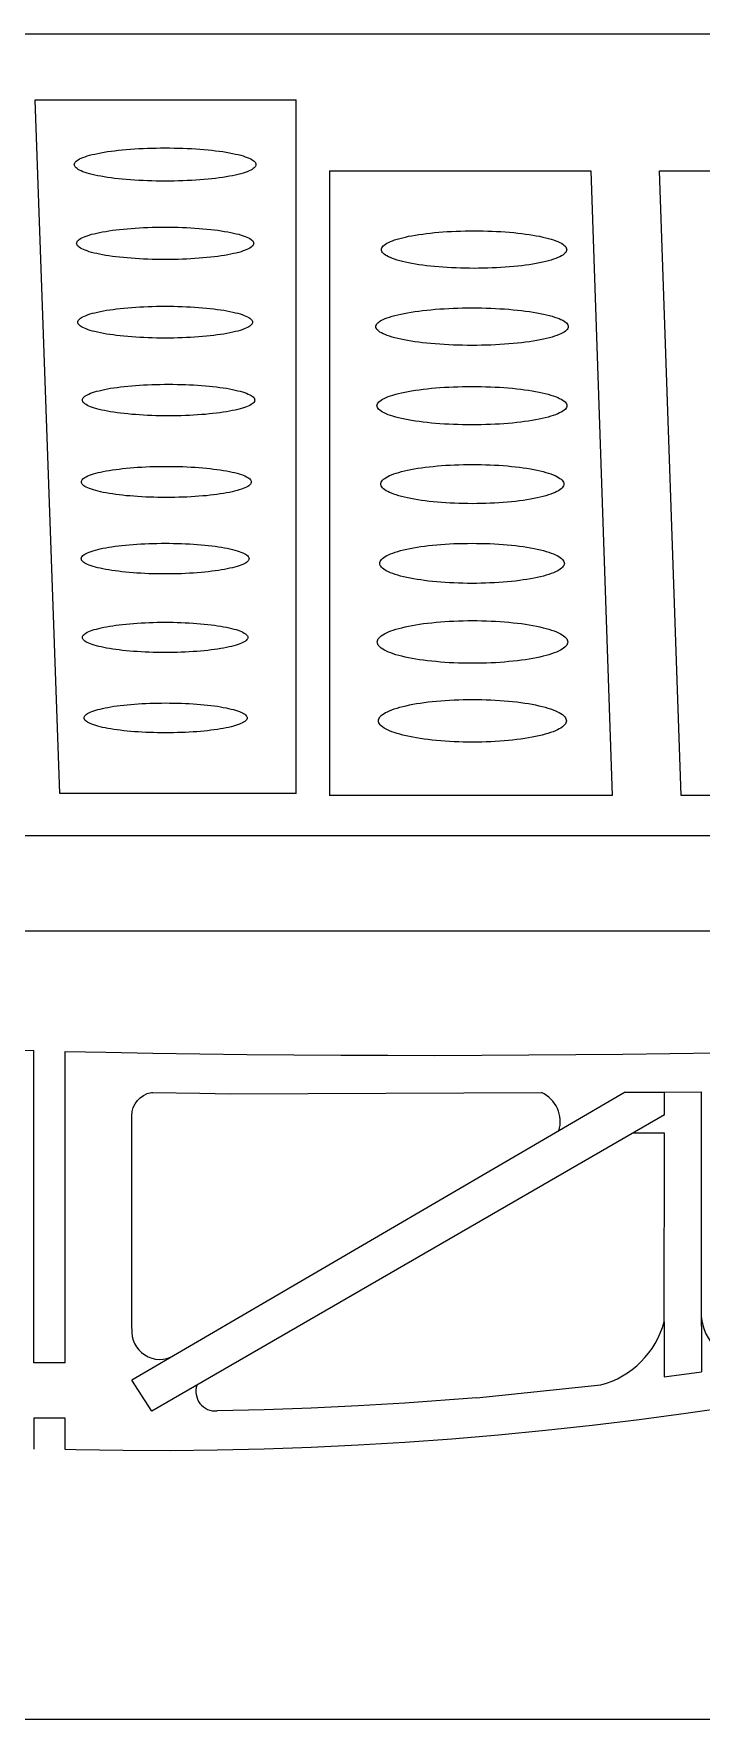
# Model space of a CAD drawing. Header units: inches. Extents: x 33 to 1703, y 106 to 883.
# Drawn here: x 179 to 263.7, y 625.5 to 839.3 of the extents above; entities that cross this region are included whole.
import ezdxf

# ---------------------------------------------------------------- set-up
doc = ezdxf.new("R2010")
doc.units = ezdxf.units.IN
doc.header["$MEASUREMENT"] = 0
doc.layers.add('7', color=7, linetype='Continuous')

msp = doc.modelspace()

# ---------------------------------------------------------------- linework, layer by layer
for p, q in [((182.25, 742.96), (179.14, 830.96)), ((179.14, 830.96), (212.29, 830.96)), ((212.29, 742.96), (212.29, 830.96)), ((1034.3, 725.47), (34.3, 725.47)), ((34.3, 625.47), (1034.3, 625.47))]:
    msp.add_line(p, q)
at = {"color": 0}
for p, q in [((216.49, 821.95), (216.49, 742.7)), ((216.49, 821.95), (249.68, 821.95)), ((249.68, 821.95), (252.4, 742.7)), ((261.13, 742.7), (258.41, 821.95)), ((258.41, 821.95), (294.32, 821.95)), ((212.29, 742.96), (182.25, 742.96)), ((252.4, 742.7), (216.49, 742.7)), ((294.32, 742.7), (261.13, 742.7))]:
    msp.add_line(p, q, dxfattribs=at)
at = {"color": 3}
for p, q in [((178.95, 670.69), (178.95, 710.31)), ((182.95, 701.88), (182.95, 710.22)), ((182.95, 670.69), (182.95, 710.22)), ((254.04, 705.04), (191.41, 668.51)), ((203.93, 704.85), (243.41, 705)), ((254.04, 705.04), (259.03, 705.06)), ((259.03, 705.06), (263.7, 705.07)), ((259.03, 702.17), (259.03, 705.06)), ((263.7, 700.09), (263.7, 705.07)), ((259.03, 702.17), (193.93, 664.56)), ((259.03, 699.86), (255.03, 699.86)), ((258.97, 675.92), (259.03, 699.86)), ((263.7, 675.35), (263.7, 700.09)), ((258.97, 675.92), (258.97, 668.91)), ((263.7, 675.35), (263.7, 669.56)), ((182.95, 670.69), (178.95, 670.69)), ((258.97, 668.91), (263.7, 669.56)), ((193.93, 664.56), (191.41, 668.51)), ((235.18, 666.26), (250.94, 667.9)), ((182.95, 663.69), (178.95, 663.69)), ((178.95, 663.69), (178.95, 659.75)), ((182.95, 659.69), (182.95, 663.69))]:
    msp.add_line(p, q, dxfattribs=at)
msp.add_lwpolyline([(35.84, 839.35), (394.56, 839.35), (394.56, 737.58), (35.84, 737.58)], close=True)
for points in [[(207.17, 822.74, 0), (207.16, 822.64, 0), (207.12, 822.54, 0), (207.05, 822.44, 0), (206.95, 822.33, 0), (206.83, 822.23, 0), (206.68, 822.13, 0), (206.5, 822.03, 0), (206.3, 821.94, 0), (206.07, 821.84, 0), (205.81, 821.75, 0), (205.53, 821.66, 0), (205.23, 821.57, 0), (204.9, 821.49, 0), (204.55, 821.41, 0), (204.19, 821.33, 0), (203.79, 821.25, 0), (203.38, 821.18, 0), (202.96, 821.11, 0), (202.51, 821.05, 0), (202.05, 820.99, 0), (201.57, 820.94, 0), (201.08, 820.88, 0), (200.57, 820.84, 0), (200.05, 820.8, 0), (199.52, 820.76, 0), (198.99, 820.73, 0), (198.44, 820.7, 0), (197.89, 820.68, 0), (197.33, 820.66, 0), (196.77, 820.65, 0), (196.2, 820.64, 0), (195.64, 820.63, 0), (195.07, 820.64, 0), (194.51, 820.65, 0), (193.95, 820.66, 0), (193.39, 820.68, 0), (192.84, 820.7, 0), (192.29, 820.73, 0), (191.75, 820.76, 0), (191.22, 820.8, 0), (190.71, 820.84, 0), (190.2, 820.88, 0), (189.71, 820.94, 0), (189.23, 820.99, 0), (188.77, 821.05, 0), (188.32, 821.11, 0), (187.89, 821.18, 0), (187.48, 821.25, 0), (187.09, 821.33, 0), (186.72, 821.41, 0), (186.37, 821.49, 0), (186.05, 821.57, 0), (185.75, 821.66, 0), (185.47, 821.75, 0), (185.21, 821.84, 0), (184.98, 821.94, 0), (184.78, 822.03, 0), (184.6, 822.13, 0), (184.45, 822.23, 0), (184.33, 822.33, 0), (184.23, 822.44, 0), (184.16, 822.54, 0), (184.12, 822.64, 0), (184.1, 822.74, 0), (184.12, 822.85, 0), (184.16, 822.95, 0), (184.23, 823.05, 0), (184.33, 823.16, 0), (184.45, 823.26, 0), (184.6, 823.36, 0), (184.78, 823.46, 0), (184.98, 823.55, 0), (185.21, 823.65, 0), (185.47, 823.74, 0), (185.75, 823.83, 0), (186.05, 823.92, 0), (186.37, 824, 0), (186.72, 824.08, 0), (187.09, 824.16, 0), (187.48, 824.24, 0), (187.89, 824.31, 0), (188.32, 824.38, 0), (188.77, 824.44, 0), (189.23, 824.5, 0), (189.71, 824.55, 0), (190.2, 824.61, 0), (190.71, 824.65, 0), (191.22, 824.69, 0), (191.75, 824.73, 0), (192.29, 824.76, 0), (192.84, 824.79, 0), (193.39, 824.81, 0), (193.95, 824.83, 0), (194.51, 824.84, 0), (195.07, 824.85, 0), (195.64, 824.85, 0), (196.2, 824.85, 0), (196.77, 824.84, 0), (197.33, 824.83, 0), (197.89, 824.81, 0), (198.44, 824.79, 0), (198.99, 824.76, 0), (199.52, 824.73, 0), (200.05, 824.69, 0), (200.57, 824.65, 0), (201.08, 824.61, 0), (201.57, 824.55, 0), (202.05, 824.5, 0), (202.51, 824.44, 0), (202.96, 824.38, 0), (203.38, 824.31, 0), (203.79, 824.24, 0), (204.19, 824.16, 0), (204.55, 824.08, 0), (204.9, 824, 0), (205.23, 823.92, 0), (205.53, 823.83, 0), (205.81, 823.74, 0), (206.07, 823.65, 0), (206.3, 823.55, 0), (206.5, 823.46, 0), (206.68, 823.36, 0), (206.83, 823.26, 0), (206.95, 823.16, 0), (207.05, 823.05, 0), (207.12, 822.95, 0), (207.16, 822.85, 0), (207.17, 822.74, 0)], [(206.88, 812.74, 0), (206.86, 812.64, 0), (206.82, 812.54, 0), (206.76, 812.44, 0), (206.66, 812.34, 0), (206.54, 812.25, 0), (206.39, 812.15, 0), (206.22, 812.05, 0), (206.02, 811.96, 0), (205.8, 811.87, 0), (205.55, 811.78, 0), (205.28, 811.69, 0), (204.98, 811.6, 0), (204.67, 811.52, 0), (204.33, 811.44, 0), (203.97, 811.36, 0), (203.59, 811.29, 0), (203.19, 811.22, 0), (202.77, 811.16, 0), (202.33, 811.09, 0), (201.88, 811.04, 0), (201.42, 810.98, 0), (200.94, 810.93, 0), (200.44, 810.89, 0), (199.94, 810.85, 0), (199.42, 810.81, 0), (198.9, 810.78, 0), (198.37, 810.75, 0), (197.83, 810.73, 0), (197.29, 810.71, 0), (196.74, 810.7, 0), (196.19, 810.69, 0), (195.64, 810.69, 0), (195.09, 810.69, 0), (194.54, 810.7, 0), (193.99, 810.71, 0), (193.45, 810.73, 0), (192.91, 810.75, 0), (192.38, 810.78, 0), (191.85, 810.81, 0), (191.34, 810.85, 0), (190.83, 810.89, 0), (190.34, 810.93, 0), (189.86, 810.98, 0), (189.39, 811.04, 0), (188.94, 811.09, 0), (188.51, 811.16, 0), (188.09, 811.22, 0), (187.69, 811.29, 0), (187.31, 811.36, 0), (186.95, 811.44, 0), (186.61, 811.52, 0), (186.29, 811.6, 0), (186, 811.69, 0), (185.73, 811.78, 0), (185.48, 811.87, 0), (185.26, 811.96, 0), (185.06, 812.05, 0), (184.88, 812.15, 0), (184.74, 812.25, 0), (184.62, 812.34, 0), (184.52, 812.44, 0), (184.45, 812.54, 0), (184.41, 812.64, 0), (184.4, 812.74, 0), (184.41, 812.85, 0), (184.45, 812.95, 0), (184.52, 813.05, 0), (184.62, 813.15, 0), (184.74, 813.24, 0), (184.88, 813.34, 0), (185.06, 813.44, 0), (185.26, 813.53, 0), (185.48, 813.62, 0), (185.73, 813.71, 0), (186, 813.8, 0), (186.29, 813.89, 0), (186.61, 813.97, 0), (186.95, 814.05, 0), (187.31, 814.13, 0), (187.69, 814.2, 0), (188.09, 814.27, 0), (188.51, 814.33, 0), (188.94, 814.4, 0), (189.39, 814.45, 0), (189.86, 814.51, 0), (190.34, 814.56, 0), (190.83, 814.6, 0), (191.34, 814.64, 0), (191.85, 814.68, 0), (192.38, 814.71, 0), (192.91, 814.74, 0), (193.45, 814.76, 0), (193.99, 814.78, 0), (194.54, 814.79, 0), (195.09, 814.8, 0), (195.64, 814.8, 0), (196.19, 814.8, 0), (196.74, 814.79, 0), (197.29, 814.78, 0), (197.83, 814.76, 0), (198.37, 814.74, 0), (198.9, 814.71, 0), (199.42, 814.68, 0), (199.94, 814.64, 0), (200.44, 814.6, 0), (200.94, 814.56, 0), (201.42, 814.51, 0), (201.88, 814.45, 0), (202.33, 814.4, 0), (202.77, 814.33, 0), (203.19, 814.27, 0), (203.59, 814.2, 0), (203.97, 814.13, 0), (204.33, 814.05, 0), (204.67, 813.97, 0), (204.98, 813.89, 0), (205.28, 813.8, 0), (205.55, 813.71, 0), (205.8, 813.62, 0), (206.02, 813.53, 0), (206.22, 813.44, 0), (206.39, 813.34, 0), (206.54, 813.24, 0), (206.66, 813.15, 0), (206.76, 813.05, 0), (206.82, 812.95, 0), (206.86, 812.85, 0), (206.88, 812.74, 0)], [(206.73, 802.74, 0), (206.72, 802.65, 0), (206.68, 802.55, 0), (206.61, 802.45, 0), (206.52, 802.35, 0), (206.4, 802.25, 0), (206.25, 802.16, 0), (206.08, 802.06, 0), (205.89, 801.97, 0), (205.66, 801.88, 0), (205.42, 801.79, 0), (205.15, 801.7, 0), (204.86, 801.62, 0), (204.55, 801.54, 0), (204.21, 801.46, 0), (203.86, 801.38, 0), (203.48, 801.31, 0), (203.09, 801.24, 0), (202.67, 801.18, 0), (202.25, 801.12, 0), (201.8, 801.06, 0), (201.34, 801, 0), (200.87, 800.96, 0), (200.38, 800.91, 0), (199.88, 800.87, 0), (199.37, 800.83, 0), (198.86, 800.8, 0), (198.33, 800.78, 0), (197.8, 800.76, 0), (197.27, 800.74, 0), (196.73, 800.73, 0), (196.18, 800.72, 0), (195.64, 800.72, 0), (195.09, 800.72, 0), (194.55, 800.73, 0), (194.01, 800.74, 0), (193.47, 800.76, 0), (192.94, 800.78, 0), (192.42, 800.8, 0), (191.9, 800.83, 0), (191.39, 800.87, 0), (190.9, 800.91, 0), (190.41, 800.96, 0), (189.94, 801, 0), (189.48, 801.06, 0), (189.03, 801.12, 0), (188.6, 801.18, 0), (188.19, 801.24, 0), (187.8, 801.31, 0), (187.42, 801.38, 0), (187.07, 801.46, 0), (186.73, 801.54, 0), (186.42, 801.62, 0), (186.13, 801.7, 0), (185.86, 801.79, 0), (185.61, 801.88, 0), (185.39, 801.97, 0), (185.2, 802.06, 0), (185.03, 802.16, 0), (184.88, 802.25, 0), (184.76, 802.35, 0), (184.67, 802.45, 0), (184.6, 802.55, 0), (184.56, 802.65, 0), (184.55, 802.74, 0), (184.56, 802.84, 0), (184.6, 802.94, 0), (184.67, 803.04, 0), (184.76, 803.14, 0), (184.88, 803.24, 0), (185.03, 803.33, 0), (185.2, 803.43, 0), (185.39, 803.52, 0), (185.61, 803.61, 0), (185.86, 803.7, 0), (186.13, 803.79, 0), (186.42, 803.87, 0), (186.73, 803.95, 0), (187.07, 804.03, 0), (187.42, 804.11, 0), (187.8, 804.18, 0), (188.19, 804.25, 0), (188.6, 804.31, 0), (189.03, 804.37, 0), (189.48, 804.43, 0), (189.94, 804.48, 0), (190.41, 804.53, 0), (190.9, 804.58, 0), (191.39, 804.62, 0), (191.9, 804.65, 0), (192.42, 804.69, 0), (192.94, 804.71, 0), (193.47, 804.73, 0), (194.01, 804.75, 0), (194.55, 804.76, 0), (195.09, 804.77, 0), (195.64, 804.77, 0), (196.18, 804.77, 0), (196.73, 804.76, 0), (197.27, 804.75, 0), (197.8, 804.73, 0), (198.33, 804.71, 0), (198.86, 804.69, 0), (199.37, 804.65, 0), (199.88, 804.62, 0), (200.38, 804.58, 0), (200.87, 804.53, 0), (201.34, 804.48, 0), (201.8, 804.43, 0), (202.25, 804.37, 0), (202.67, 804.31, 0), (203.09, 804.25, 0), (203.48, 804.18, 0), (203.86, 804.11, 0), (204.21, 804.03, 0), (204.55, 803.95, 0), (204.86, 803.87, 0), (205.15, 803.79, 0), (205.42, 803.7, 0), (205.66, 803.61, 0), (205.89, 803.52, 0), (206.08, 803.43, 0), (206.25, 803.33, 0), (206.4, 803.24, 0), (206.52, 803.14, 0), (206.61, 803.04, 0), (206.68, 802.94, 0), (206.72, 802.84, 0), (206.73, 802.74, 0)], [(207.02, 792.86, 0), (207, 792.76, 0), (206.96, 792.67, 0), (206.9, 792.57, 0), (206.81, 792.47, 0), (206.69, 792.38, 0), (206.54, 792.28, 0), (206.38, 792.19, 0), (206.18, 792.1, 0), (205.97, 792.01, 0), (205.72, 791.92, 0), (205.46, 791.83, 0), (205.17, 791.75, 0), (204.86, 791.67, 0), (204.53, 791.59, 0), (204.18, 791.52, 0), (203.81, 791.45, 0), (203.42, 791.38, 0), (203.02, 791.32, 0), (202.59, 791.25, 0), (202.15, 791.2, 0), (201.7, 791.15, 0), (201.23, 791.1, 0), (200.75, 791.05, 0), (200.26, 791.01, 0), (199.76, 790.98, 0), (199.25, 790.95, 0), (198.73, 790.92, 0), (198.21, 790.9, 0), (197.68, 790.88, 0), (197.15, 790.87, 0), (196.61, 790.86, 0), (196.07, 790.86, 0), (195.54, 790.86, 0), (195, 790.87, 0), (194.47, 790.88, 0), (193.94, 790.9, 0), (193.41, 790.92, 0), (192.9, 790.95, 0), (192.39, 790.98, 0), (191.89, 791.01, 0), (191.39, 791.05, 0), (190.91, 791.1, 0), (190.45, 791.15, 0), (189.99, 791.2, 0), (189.55, 791.25, 0), (189.13, 791.32, 0), (188.72, 791.38, 0), (188.34, 791.45, 0), (187.96, 791.52, 0), (187.61, 791.59, 0), (187.28, 791.67, 0), (186.97, 791.75, 0), (186.69, 791.83, 0), (186.42, 791.92, 0), (186.18, 792.01, 0), (185.96, 792.1, 0), (185.77, 792.19, 0), (185.6, 792.28, 0), (185.46, 792.38, 0), (185.34, 792.47, 0), (185.25, 792.57, 0), (185.18, 792.67, 0), (185.14, 792.76, 0), (185.13, 792.86, 0), (185.14, 792.96, 0), (185.18, 793.06, 0), (185.25, 793.16, 0), (185.34, 793.25, 0), (185.46, 793.35, 0), (185.6, 793.44, 0), (185.77, 793.54, 0), (185.96, 793.63, 0), (186.18, 793.72, 0), (186.42, 793.81, 0), (186.69, 793.89, 0), (186.97, 793.97, 0), (187.28, 794.05, 0), (187.61, 794.13, 0), (187.96, 794.21, 0), (188.34, 794.28, 0), (188.72, 794.35, 0), (189.13, 794.41, 0), (189.55, 794.47, 0), (189.99, 794.53, 0), (190.45, 794.58, 0), (190.91, 794.63, 0), (191.39, 794.67, 0), (191.89, 794.71, 0), (192.39, 794.75, 0), (192.9, 794.78, 0), (193.41, 794.8, 0), (193.94, 794.83, 0), (194.47, 794.84, 0), (195, 794.85, 0), (195.54, 794.86, 0), (196.07, 794.86, 0), (196.61, 794.86, 0), (197.15, 794.85, 0), (197.68, 794.84, 0), (198.21, 794.83, 0), (198.73, 794.8, 0), (199.25, 794.78, 0), (199.76, 794.75, 0), (200.26, 794.71, 0), (200.75, 794.67, 0), (201.23, 794.63, 0), (201.7, 794.58, 0), (202.15, 794.53, 0), (202.59, 794.47, 0), (203.02, 794.41, 0), (203.42, 794.35, 0), (203.81, 794.28, 0), (204.18, 794.21, 0), (204.53, 794.13, 0), (204.86, 794.05, 0), (205.17, 793.97, 0), (205.46, 793.89, 0), (205.72, 793.81, 0), (205.97, 793.72, 0), (206.18, 793.63, 0), (206.38, 793.54, 0), (206.54, 793.44, 0), (206.69, 793.35, 0), (206.81, 793.25, 0), (206.9, 793.16, 0), (206.96, 793.06, 0), (207, 792.96, 0), (207.02, 792.86, 0)], [(206.59, 782.47, 0), (206.57, 782.38, 0), (206.53, 782.28, 0), (206.47, 782.18, 0), (206.38, 782.09, 0), (206.26, 781.99, 0), (206.12, 781.9, 0), (205.96, 781.81, 0), (205.76, 781.72, 0), (205.55, 781.63, 0), (205.31, 781.54, 0), (205.05, 781.46, 0), (204.77, 781.37, 0), (204.46, 781.3, 0), (204.14, 781.22, 0), (203.79, 781.15, 0), (203.42, 781.08, 0), (203.04, 781.01, 0), (202.64, 780.95, 0), (202.22, 780.89, 0), (201.79, 780.83, 0), (201.34, 780.78, 0), (200.88, 780.73, 0), (200.41, 780.69, 0), (199.92, 780.65, 0), (199.43, 780.61, 0), (198.93, 780.58, 0), (198.41, 780.56, 0), (197.9, 780.54, 0), (197.38, 780.52, 0), (196.85, 780.51, 0), (196.32, 780.5, 0), (195.79, 780.5, 0), (195.26, 780.5, 0), (194.73, 780.51, 0), (194.21, 780.52, 0), (193.69, 780.54, 0), (193.17, 780.56, 0), (192.66, 780.58, 0), (192.15, 780.61, 0), (191.66, 780.65, 0), (191.18, 780.69, 0), (190.7, 780.73, 0), (190.24, 780.78, 0), (189.79, 780.83, 0), (189.36, 780.89, 0), (188.94, 780.95, 0), (188.54, 781.01, 0), (188.16, 781.08, 0), (187.79, 781.15, 0), (187.45, 781.22, 0), (187.12, 781.3, 0), (186.82, 781.37, 0), (186.53, 781.46, 0), (186.27, 781.54, 0), (186.03, 781.63, 0), (185.82, 781.72, 0), (185.63, 781.81, 0), (185.46, 781.9, 0), (185.32, 781.99, 0), (185.2, 782.09, 0), (185.11, 782.18, 0), (185.05, 782.28, 0), (185.01, 782.38, 0), (185, 782.47, 0), (185.01, 782.57, 0), (185.05, 782.67, 0), (185.11, 782.76, 0), (185.2, 782.86, 0), (185.32, 782.95, 0), (185.46, 783.05, 0), (185.63, 783.14, 0), (185.82, 783.23, 0), (186.03, 783.32, 0), (186.27, 783.4, 0), (186.53, 783.49, 0), (186.82, 783.57, 0), (187.12, 783.65, 0), (187.45, 783.72, 0), (187.79, 783.8, 0), (188.16, 783.87, 0), (188.54, 783.93, 0), (188.94, 784, 0), (189.36, 784.06, 0), (189.79, 784.11, 0), (190.24, 784.17, 0), (190.7, 784.21, 0), (191.18, 784.26, 0), (191.66, 784.3, 0), (192.15, 784.33, 0), (192.66, 784.36, 0), (193.17, 784.39, 0), (193.69, 784.41, 0), (194.21, 784.43, 0), (194.73, 784.44, 0), (195.26, 784.44, 0), (195.79, 784.45, 0), (196.32, 784.44, 0), (196.85, 784.44, 0), (197.38, 784.43, 0), (197.9, 784.41, 0), (198.41, 784.39, 0), (198.93, 784.36, 0), (199.43, 784.33, 0), (199.92, 784.3, 0), (200.41, 784.26, 0), (200.88, 784.21, 0), (201.34, 784.17, 0), (201.79, 784.11, 0), (202.22, 784.06, 0), (202.64, 784, 0), (203.04, 783.93, 0), (203.42, 783.87, 0), (203.79, 783.8, 0), (204.14, 783.72, 0), (204.46, 783.65, 0), (204.77, 783.57, 0), (205.05, 783.49, 0), (205.31, 783.4, 0), (205.55, 783.32, 0), (205.76, 783.23, 0), (205.96, 783.14, 0), (206.12, 783.05, 0), (206.26, 782.95, 0), (206.38, 782.86, 0), (206.47, 782.76, 0), (206.53, 782.67, 0), (206.57, 782.57, 0), (206.59, 782.47, 0)], [(206.29, 772.74, 0), (206.27, 772.65, 0), (206.23, 772.55, 0), (206.17, 772.46, 0), (206.08, 772.36, 0), (205.97, 772.27, 0), (205.83, 772.18, 0), (205.66, 772.09, 0), (205.48, 772, 0), (205.26, 771.91, 0), (205.03, 771.83, 0), (204.77, 771.74, 0), (204.49, 771.66, 0), (204.19, 771.58, 0), (203.87, 771.51, 0), (203.53, 771.44, 0), (203.17, 771.37, 0), (202.79, 771.3, 0), (202.39, 771.24, 0), (201.98, 771.18, 0), (201.55, 771.13, 0), (201.11, 771.07, 0), (200.66, 771.03, 0), (200.19, 770.98, 0), (199.71, 770.95, 0), (199.23, 770.91, 0), (198.73, 770.88, 0), (198.23, 770.86, 0), (197.72, 770.83, 0), (197.2, 770.82, 0), (196.68, 770.81, 0), (196.16, 770.8, 0), (195.64, 770.8, 0), (195.12, 770.8, 0), (194.59, 770.81, 0), (194.08, 770.82, 0), (193.56, 770.83, 0), (193.05, 770.86, 0), (192.55, 770.88, 0), (192.05, 770.91, 0), (191.56, 770.95, 0), (191.09, 770.98, 0), (190.62, 771.03, 0), (190.16, 771.07, 0), (189.72, 771.13, 0), (189.3, 771.18, 0), (188.88, 771.24, 0), (188.49, 771.3, 0), (188.11, 771.37, 0), (187.75, 771.44, 0), (187.41, 771.51, 0), (187.09, 771.58, 0), (186.79, 771.66, 0), (186.51, 771.74, 0), (186.25, 771.83, 0), (186.01, 771.91, 0), (185.8, 772, 0), (185.61, 772.09, 0), (185.45, 772.18, 0), (185.31, 772.27, 0), (185.2, 772.36, 0), (185.11, 772.46, 0), (185.04, 772.55, 0), (185, 772.65, 0), (184.99, 772.74, 0), (185, 772.84, 0), (185.04, 772.94, 0), (185.11, 773.03, 0), (185.2, 773.12, 0), (185.31, 773.22, 0), (185.45, 773.31, 0), (185.61, 773.4, 0), (185.8, 773.49, 0), (186.01, 773.58, 0), (186.25, 773.66, 0), (186.51, 773.75, 0), (186.79, 773.83, 0), (187.09, 773.9, 0), (187.41, 773.98, 0), (187.75, 774.05, 0), (188.11, 774.12, 0), (188.49, 774.19, 0), (188.88, 774.25, 0), (189.3, 774.31, 0), (189.72, 774.36, 0), (190.16, 774.42, 0), (190.62, 774.46, 0), (191.09, 774.51, 0), (191.56, 774.54, 0), (192.05, 774.58, 0), (192.55, 774.61, 0), (193.05, 774.63, 0), (193.56, 774.65, 0), (194.08, 774.67, 0), (194.59, 774.68, 0), (195.12, 774.69, 0), (195.64, 774.69, 0), (196.16, 774.69, 0), (196.68, 774.68, 0), (197.2, 774.67, 0), (197.72, 774.65, 0), (198.23, 774.63, 0), (198.73, 774.61, 0), (199.23, 774.58, 0), (199.71, 774.54, 0), (200.19, 774.51, 0), (200.66, 774.46, 0), (201.11, 774.42, 0), (201.55, 774.36, 0), (201.98, 774.31, 0), (202.39, 774.25, 0), (202.79, 774.19, 0), (203.17, 774.12, 0), (203.53, 774.05, 0), (203.87, 773.98, 0), (204.19, 773.9, 0), (204.49, 773.83, 0), (204.77, 773.75, 0), (205.03, 773.66, 0), (205.26, 773.58, 0), (205.48, 773.49, 0), (205.66, 773.4, 0), (205.83, 773.31, 0), (205.97, 773.22, 0), (206.08, 773.12, 0), (206.17, 773.03, 0), (206.23, 772.94, 0), (206.27, 772.84, 0), (206.29, 772.74, 0)], [(206.14, 762.74, 0), (206.13, 762.65, 0), (206.09, 762.56, 0), (206.02, 762.46, 0), (205.94, 762.37, 0), (205.82, 762.28, 0), (205.69, 762.19, 0), (205.52, 762.1, 0), (205.34, 762.01, 0), (205.13, 761.92, 0), (204.9, 761.84, 0), (204.64, 761.76, 0), (204.37, 761.68, 0), (204.07, 761.6, 0), (203.75, 761.53, 0), (203.42, 761.45, 0), (203.06, 761.39, 0), (202.69, 761.32, 0), (202.3, 761.26, 0), (201.89, 761.2, 0), (201.47, 761.15, 0), (201.04, 761.1, 0), (200.59, 761.05, 0), (200.13, 761.01, 0), (199.66, 760.97, 0), (199.18, 760.94, 0), (198.69, 760.91, 0), (198.19, 760.88, 0), (197.69, 760.86, 0), (197.18, 760.85, 0), (196.67, 760.83, 0), (196.15, 760.83, 0), (195.64, 760.82, 0), (195.12, 760.83, 0), (194.61, 760.83, 0), (194.1, 760.85, 0), (193.59, 760.86, 0), (193.09, 760.88, 0), (192.59, 760.91, 0), (192.1, 760.94, 0), (191.62, 760.97, 0), (191.15, 761.01, 0), (190.69, 761.05, 0), (190.24, 761.1, 0), (189.81, 761.15, 0), (189.38, 761.2, 0), (188.98, 761.26, 0), (188.59, 761.32, 0), (188.21, 761.39, 0), (187.86, 761.45, 0), (187.52, 761.53, 0), (187.21, 761.6, 0), (186.91, 761.68, 0), (186.63, 761.76, 0), (186.38, 761.84, 0), (186.15, 761.92, 0), (185.94, 762.01, 0), (185.75, 762.1, 0), (185.59, 762.19, 0), (185.45, 762.28, 0), (185.34, 762.37, 0), (185.25, 762.46, 0), (185.19, 762.56, 0), (185.15, 762.65, 0), (185.14, 762.74, 0), (185.15, 762.84, 0), (185.19, 762.93, 0), (185.25, 763.03, 0), (185.34, 763.12, 0), (185.45, 763.21, 0), (185.59, 763.3, 0), (185.75, 763.39, 0), (185.94, 763.48, 0), (186.15, 763.57, 0), (186.38, 763.65, 0), (186.63, 763.73, 0), (186.91, 763.81, 0), (187.21, 763.89, 0), (187.52, 763.96, 0), (187.86, 764.03, 0), (188.21, 764.1, 0), (188.59, 764.17, 0), (188.98, 764.23, 0), (189.38, 764.29, 0), (189.81, 764.34, 0), (190.24, 764.39, 0), (190.69, 764.44, 0), (191.15, 764.48, 0), (191.62, 764.52, 0), (192.1, 764.55, 0), (192.59, 764.58, 0), (193.09, 764.61, 0), (193.59, 764.63, 0), (194.1, 764.64, 0), (194.61, 764.66, 0), (195.12, 764.66, 0), (195.64, 764.67, 0), (196.15, 764.66, 0), (196.67, 764.66, 0), (197.18, 764.64, 0), (197.69, 764.63, 0), (198.19, 764.61, 0), (198.69, 764.58, 0), (199.18, 764.55, 0), (199.66, 764.52, 0), (200.13, 764.48, 0), (200.59, 764.44, 0), (201.04, 764.39, 0), (201.47, 764.34, 0), (201.89, 764.29, 0), (202.3, 764.23, 0), (202.69, 764.17, 0), (203.06, 764.1, 0), (203.42, 764.03, 0), (203.75, 763.96, 0), (204.07, 763.89, 0), (204.37, 763.81, 0), (204.64, 763.73, 0), (204.9, 763.65, 0), (205.13, 763.57, 0), (205.34, 763.48, 0), (205.52, 763.39, 0), (205.69, 763.3, 0), (205.82, 763.21, 0), (205.94, 763.12, 0), (206.02, 763.03, 0), (206.09, 762.93, 0), (206.13, 762.84, 0), (206.14, 762.74, 0)], [(206.05, 752.53, 0), (206.04, 752.44, 0), (206, 752.35, 0), (205.94, 752.26, 0), (205.85, 752.16, 0), (205.74, 752.07, 0), (205.6, 751.98, 0), (205.44, 751.9, 0), (205.26, 751.81, 0), (205.06, 751.72, 0), (204.83, 751.64, 0), (204.58, 751.56, 0), (204.31, 751.48, 0), (204.01, 751.41, 0), (203.7, 751.33, 0), (203.37, 751.26, 0), (203.02, 751.19, 0), (202.65, 751.13, 0), (202.27, 751.07, 0), (201.86, 751.01, 0), (201.45, 750.96, 0), (201.02, 750.91, 0), (200.58, 750.86, 0), (200.12, 750.82, 0), (199.66, 750.78, 0), (199.19, 750.75, 0), (198.7, 750.72, 0), (198.21, 750.7, 0), (197.72, 750.68, 0), (197.22, 750.66, 0), (196.71, 750.65, 0), (196.21, 750.64, 0), (195.7, 750.64, 0), (195.19, 750.64, 0), (194.68, 750.65, 0), (194.18, 750.66, 0), (193.68, 750.68, 0), (193.18, 750.7, 0), (192.69, 750.72, 0), (192.21, 750.75, 0), (191.74, 750.78, 0), (191.27, 750.82, 0), (190.82, 750.86, 0), (190.38, 750.91, 0), (189.95, 750.96, 0), (189.53, 751.01, 0), (189.13, 751.07, 0), (188.75, 751.13, 0), (188.38, 751.19, 0), (188.03, 751.26, 0), (187.7, 751.33, 0), (187.38, 751.41, 0), (187.09, 751.48, 0), (186.82, 751.56, 0), (186.57, 751.64, 0), (186.34, 751.72, 0), (186.13, 751.81, 0), (185.95, 751.9, 0), (185.79, 751.98, 0), (185.66, 752.07, 0), (185.55, 752.16, 0), (185.46, 752.26, 0), (185.4, 752.35, 0), (185.36, 752.44, 0), (185.35, 752.53, 0), (185.36, 752.63, 0), (185.4, 752.72, 0), (185.46, 752.81, 0), (185.55, 752.9, 0), (185.66, 752.99, 0), (185.79, 753.08, 0), (185.95, 753.17, 0), (186.13, 753.26, 0), (186.34, 753.34, 0), (186.57, 753.43, 0), (186.82, 753.51, 0), (187.09, 753.58, 0), (187.38, 753.66, 0), (187.7, 753.73, 0), (188.03, 753.8, 0), (188.38, 753.87, 0), (188.75, 753.94, 0), (189.13, 754, 0), (189.53, 754.05, 0), (189.95, 754.11, 0), (190.38, 754.16, 0), (190.82, 754.2, 0), (191.27, 754.24, 0), (191.74, 754.28, 0), (192.21, 754.32, 0), (192.69, 754.34, 0), (193.18, 754.37, 0), (193.68, 754.39, 0), (194.18, 754.41, 0), (194.68, 754.42, 0), (195.19, 754.42, 0), (195.7, 754.43, 0), (196.21, 754.42, 0), (196.71, 754.42, 0), (197.22, 754.41, 0), (197.72, 754.39, 0), (198.21, 754.37, 0), (198.7, 754.34, 0), (199.19, 754.32, 0), (199.66, 754.28, 0), (200.12, 754.24, 0), (200.58, 754.2, 0), (201.02, 754.16, 0), (201.45, 754.11, 0), (201.86, 754.05, 0), (202.27, 754, 0), (202.65, 753.94, 0), (203.02, 753.87, 0), (203.37, 753.8, 0), (203.7, 753.73, 0), (204.01, 753.66, 0), (204.31, 753.58, 0), (204.58, 753.51, 0), (204.83, 753.43, 0), (205.06, 753.34, 0), (205.26, 753.26, 0), (205.44, 753.17, 0), (205.6, 753.08, 0), (205.74, 752.99, 0), (205.85, 752.9, 0), (205.94, 752.81, 0), (206, 752.72, 0), (206.04, 752.63, 0), (206.05, 752.53, 0)]]:
    msp.add_polyline3d(points)
at = {"color": 0}
for points in [[(223.1, 811.95, 0), (223.12, 812.07, 0), (223.16, 812.19, 0), (223.23, 812.3, 0), (223.33, 812.42, 0), (223.45, 812.53, 0), (223.61, 812.64, 0), (223.79, 812.76, 0), (224, 812.86, 0), (224.23, 812.97, 0), (224.49, 813.08, 0), (224.77, 813.18, 0), (225.08, 813.28, 0), (225.41, 813.37, 0), (225.77, 813.46, 0), (226.15, 813.55, 0), (226.54, 813.64, 0), (226.96, 813.72, 0), (227.4, 813.79, 0), (227.85, 813.87, 0), (228.33, 813.93, 0), (228.81, 814, 0), (229.32, 814.05, 0), (229.83, 814.11, 0), (230.36, 814.15, 0), (230.9, 814.19, 0), (231.44, 814.23, 0), (232, 814.26, 0), (232.56, 814.29, 0), (233.13, 814.31, 0), (233.71, 814.32, 0), (234.28, 814.33, 0), (234.86, 814.33, 0), (235.43, 814.33, 0), (236.01, 814.32, 0), (236.58, 814.31, 0), (237.15, 814.29, 0), (237.71, 814.26, 0), (238.27, 814.23, 0), (238.82, 814.19, 0), (239.36, 814.15, 0), (239.88, 814.11, 0), (240.4, 814.05, 0), (240.9, 814, 0), (241.39, 813.93, 0), (241.86, 813.87, 0), (242.32, 813.79, 0), (242.75, 813.72, 0), (243.17, 813.64, 0), (243.57, 813.55, 0), (243.95, 813.46, 0), (244.3, 813.37, 0), (244.63, 813.28, 0), (244.94, 813.18, 0), (245.23, 813.08, 0), (245.49, 812.97, 0), (245.72, 812.86, 0), (245.93, 812.76, 0), (246.11, 812.64, 0), (246.26, 812.53, 0), (246.39, 812.42, 0), (246.49, 812.3, 0), (246.56, 812.19, 0), (246.6, 812.07, 0), (246.61, 811.95, 0), (246.6, 811.84, 0), (246.56, 811.72, 0), (246.49, 811.6, 0), (246.39, 811.49, 0), (246.26, 811.38, 0), (246.11, 811.26, 0), (245.93, 811.15, 0), (245.72, 811.04, 0), (245.49, 810.94, 0), (245.23, 810.83, 0), (244.94, 810.73, 0), (244.63, 810.63, 0), (244.3, 810.54, 0), (243.95, 810.44, 0), (243.57, 810.36, 0), (243.17, 810.27, 0), (242.75, 810.19, 0), (242.32, 810.11, 0), (241.86, 810.04, 0), (241.39, 809.97, 0), (240.9, 809.91, 0), (240.4, 809.85, 0), (239.88, 809.8, 0), (239.36, 809.75, 0), (238.82, 809.71, 0), (238.27, 809.68, 0), (237.71, 809.64, 0), (237.15, 809.62, 0), (236.58, 809.6, 0), (236.01, 809.59, 0), (235.43, 809.58, 0), (234.86, 809.57, 0), (234.28, 809.58, 0), (233.71, 809.59, 0), (233.13, 809.6, 0), (232.56, 809.62, 0), (232, 809.64, 0), (231.44, 809.68, 0), (230.9, 809.71, 0), (230.36, 809.75, 0), (229.83, 809.8, 0), (229.32, 809.85, 0), (228.81, 809.91, 0), (228.33, 809.97, 0), (227.85, 810.04, 0), (227.4, 810.11, 0), (226.96, 810.19, 0), (226.54, 810.27, 0), (226.15, 810.36, 0), (225.77, 810.44, 0), (225.41, 810.54, 0), (225.08, 810.63, 0), (224.77, 810.73, 0), (224.49, 810.83, 0), (224.23, 810.94, 0), (224, 811.04, 0), (223.79, 811.15, 0), (223.61, 811.26, 0), (223.45, 811.38, 0), (223.33, 811.49, 0), (223.23, 811.6, 0), (223.16, 811.72, 0), (223.12, 811.84, 0), (223.1, 811.95, 0)], [(222.39, 802.18, 0), (222.4, 802.29, 0), (222.45, 802.41, 0), (222.52, 802.53, 0), (222.62, 802.64, 0), (222.76, 802.76, 0), (222.91, 802.87, 0), (223.1, 802.98, 0), (223.32, 803.09, 0), (223.56, 803.19, 0), (223.83, 803.3, 0), (224.13, 803.4, 0), (224.45, 803.5, 0), (224.79, 803.59, 0), (225.16, 803.69, 0), (225.55, 803.78, 0), (225.97, 803.86, 0), (226.4, 803.94, 0), (226.85, 804.02, 0), (227.33, 804.09, 0), (227.82, 804.16, 0), (228.32, 804.22, 0), (228.84, 804.28, 0), (229.38, 804.33, 0), (229.93, 804.38, 0), (230.49, 804.42, 0), (231.05, 804.45, 0), (231.63, 804.49, 0), (232.22, 804.51, 0), (232.81, 804.53, 0), (233.4, 804.55, 0), (234, 804.55, 0), (234.6, 804.56, 0), (235.2, 804.55, 0), (235.8, 804.55, 0), (236.39, 804.53, 0), (236.98, 804.51, 0), (237.57, 804.49, 0), (238.14, 804.45, 0), (238.71, 804.42, 0), (239.27, 804.38, 0), (239.82, 804.33, 0), (240.35, 804.28, 0), (240.88, 804.22, 0), (241.38, 804.16, 0), (241.87, 804.09, 0), (242.34, 804.02, 0), (242.8, 803.94, 0), (243.23, 803.86, 0), (243.65, 803.78, 0), (244.04, 803.69, 0), (244.41, 803.59, 0), (244.75, 803.5, 0), (245.07, 803.4, 0), (245.37, 803.3, 0), (245.64, 803.19, 0), (245.88, 803.09, 0), (246.1, 802.98, 0), (246.28, 802.87, 0), (246.44, 802.76, 0), (246.57, 802.64, 0), (246.68, 802.53, 0), (246.75, 802.41, 0), (246.79, 802.29, 0), (246.81, 802.18, 0), (246.79, 802.06, 0), (246.75, 801.94, 0), (246.68, 801.83, 0), (246.57, 801.71, 0), (246.44, 801.6, 0), (246.28, 801.49, 0), (246.1, 801.38, 0), (245.88, 801.27, 0), (245.64, 801.16, 0), (245.37, 801.05, 0), (245.07, 800.95, 0), (244.75, 800.85, 0), (244.41, 800.76, 0), (244.04, 800.67, 0), (243.65, 800.58, 0), (243.23, 800.49, 0), (242.8, 800.41, 0), (242.34, 800.34, 0), (241.87, 800.27, 0), (241.38, 800.2, 0), (240.88, 800.14, 0), (240.35, 800.08, 0), (239.82, 800.03, 0), (239.27, 799.98, 0), (238.71, 799.94, 0), (238.14, 799.9, 0), (237.57, 799.87, 0), (236.98, 799.84, 0), (236.39, 799.82, 0), (235.8, 799.81, 0), (235.2, 799.8, 0), (234.6, 799.8, 0), (234, 799.8, 0), (233.4, 799.81, 0), (232.81, 799.82, 0), (232.22, 799.84, 0), (231.63, 799.87, 0), (231.05, 799.9, 0), (230.49, 799.94, 0), (229.93, 799.98, 0), (229.38, 800.03, 0), (228.84, 800.08, 0), (228.32, 800.14, 0), (227.82, 800.2, 0), (227.33, 800.27, 0), (226.85, 800.34, 0), (226.4, 800.41, 0), (225.97, 800.49, 0), (225.55, 800.58, 0), (225.16, 800.67, 0), (224.79, 800.76, 0), (224.45, 800.85, 0), (224.13, 800.95, 0), (223.83, 801.05, 0), (223.56, 801.16, 0), (223.32, 801.27, 0), (223.1, 801.38, 0), (222.91, 801.49, 0), (222.76, 801.6, 0), (222.62, 801.71, 0), (222.52, 801.83, 0), (222.45, 801.94, 0), (222.4, 802.06, 0), (222.39, 802.18, 0)], [(222.53, 792.15, 0), (222.54, 792.27, 0), (222.59, 792.39, 0), (222.66, 792.51, 0), (222.76, 792.62, 0), (222.89, 792.74, 0), (223.05, 792.86, 0), (223.23, 792.97, 0), (223.45, 793.08, 0), (223.69, 793.19, 0), (223.95, 793.3, 0), (224.24, 793.4, 0), (224.56, 793.5, 0), (224.9, 793.6, 0), (225.26, 793.69, 0), (225.65, 793.78, 0), (226.06, 793.87, 0), (226.49, 793.95, 0), (226.93, 794.03, 0), (227.4, 794.1, 0), (227.88, 794.17, 0), (228.38, 794.24, 0), (228.9, 794.3, 0), (229.43, 794.35, 0), (229.97, 794.4, 0), (230.52, 794.44, 0), (231.08, 794.48, 0), (231.65, 794.51, 0), (232.23, 794.54, 0), (232.81, 794.56, 0), (233.4, 794.57, 0), (233.99, 794.58, 0), (234.58, 794.58, 0), (235.17, 794.58, 0), (235.76, 794.57, 0), (236.35, 794.56, 0), (236.93, 794.54, 0), (237.51, 794.51, 0), (238.08, 794.48, 0), (238.64, 794.44, 0), (239.19, 794.4, 0), (239.73, 794.35, 0), (240.26, 794.3, 0), (240.77, 794.24, 0), (241.27, 794.17, 0), (241.76, 794.1, 0), (242.22, 794.03, 0), (242.67, 793.95, 0), (243.1, 793.87, 0), (243.51, 793.78, 0), (243.89, 793.69, 0), (244.26, 793.6, 0), (244.6, 793.5, 0), (244.91, 793.4, 0), (245.2, 793.3, 0), (245.47, 793.19, 0), (245.71, 793.08, 0), (245.92, 792.97, 0), (246.11, 792.86, 0), (246.27, 792.74, 0), (246.4, 792.62, 0), (246.5, 792.51, 0), (246.57, 792.39, 0), (246.61, 792.27, 0), (246.63, 792.15, 0), (246.61, 792.03, 0), (246.57, 791.91, 0), (246.5, 791.79, 0), (246.4, 791.67, 0), (246.27, 791.56, 0), (246.11, 791.44, 0), (245.92, 791.33, 0), (245.71, 791.22, 0), (245.47, 791.11, 0), (245.2, 791, 0), (244.91, 790.9, 0), (244.6, 790.8, 0), (244.26, 790.7, 0), (243.89, 790.61, 0), (243.51, 790.51, 0), (243.1, 790.43, 0), (242.67, 790.35, 0), (242.22, 790.27, 0), (241.76, 790.19, 0), (241.27, 790.13, 0), (240.77, 790.06, 0), (240.26, 790, 0), (239.73, 789.95, 0), (239.19, 789.9, 0), (238.64, 789.86, 0), (238.08, 789.82, 0), (237.51, 789.79, 0), (236.93, 789.76, 0), (236.35, 789.74, 0), (235.76, 789.73, 0), (235.17, 789.72, 0), (234.58, 789.72, 0), (233.99, 789.72, 0), (233.4, 789.73, 0), (232.81, 789.74, 0), (232.23, 789.76, 0), (231.65, 789.79, 0), (231.08, 789.82, 0), (230.52, 789.86, 0), (229.97, 789.9, 0), (229.43, 789.95, 0), (228.9, 790, 0), (228.38, 790.06, 0), (227.88, 790.13, 0), (227.4, 790.19, 0), (226.93, 790.27, 0), (226.49, 790.35, 0), (226.06, 790.43, 0), (225.65, 790.51, 0), (225.26, 790.61, 0), (224.9, 790.7, 0), (224.56, 790.8, 0), (224.24, 790.9, 0), (223.95, 791, 0), (223.69, 791.11, 0), (223.45, 791.22, 0), (223.23, 791.33, 0), (223.05, 791.44, 0), (222.89, 791.56, 0), (222.76, 791.67, 0), (222.66, 791.79, 0), (222.59, 791.91, 0), (222.54, 792.03, 0), (222.53, 792.15, 0)], [(223.02, 782.2, 0), (223.03, 782.32, 0), (223.07, 782.45, 0), (223.14, 782.57, 0), (223.24, 782.69, 0), (223.36, 782.81, 0), (223.52, 782.92, 0), (223.69, 783.04, 0), (223.9, 783.15, 0), (224.13, 783.27, 0), (224.39, 783.38, 0), (224.67, 783.48, 0), (224.97, 783.59, 0), (225.3, 783.68, 0), (225.65, 783.78, 0), (226.02, 783.87, 0), (226.42, 783.96, 0), (226.83, 784.05, 0), (227.26, 784.13, 0), (227.71, 784.2, 0), (228.18, 784.27, 0), (228.66, 784.34, 0), (229.16, 784.4, 0), (229.66, 784.45, 0), (230.19, 784.5, 0), (230.72, 784.55, 0), (231.26, 784.58, 0), (231.81, 784.62, 0), (232.37, 784.64, 0), (232.93, 784.66, 0), (233.49, 784.68, 0), (234.06, 784.69, 0), (234.63, 784.69, 0), (235.2, 784.69, 0), (235.77, 784.68, 0), (236.34, 784.66, 0), (236.9, 784.64, 0), (237.45, 784.62, 0), (238, 784.58, 0), (238.54, 784.55, 0), (239.08, 784.5, 0), (239.6, 784.45, 0), (240.11, 784.4, 0), (240.6, 784.34, 0), (241.08, 784.27, 0), (241.55, 784.2, 0), (242, 784.13, 0), (242.43, 784.05, 0), (242.85, 783.96, 0), (243.24, 783.87, 0), (243.61, 783.78, 0), (243.96, 783.68, 0), (244.29, 783.59, 0), (244.59, 783.48, 0), (244.88, 783.38, 0), (245.13, 783.27, 0), (245.36, 783.15, 0), (245.57, 783.04, 0), (245.75, 782.92, 0), (245.9, 782.81, 0), (246.02, 782.69, 0), (246.12, 782.57, 0), (246.19, 782.45, 0), (246.23, 782.32, 0), (246.25, 782.2, 0), (246.23, 782.08, 0), (246.19, 781.96, 0), (246.12, 781.84, 0), (246.02, 781.72, 0), (245.9, 781.6, 0), (245.75, 781.48, 0), (245.57, 781.36, 0), (245.36, 781.25, 0), (245.13, 781.14, 0), (244.88, 781.03, 0), (244.59, 780.92, 0), (244.29, 780.82, 0), (243.96, 780.72, 0), (243.61, 780.62, 0), (243.24, 780.53, 0), (242.85, 780.44, 0), (242.43, 780.36, 0), (242, 780.28, 0), (241.55, 780.2, 0), (241.08, 780.13, 0), (240.6, 780.07, 0), (240.11, 780.01, 0), (239.6, 779.95, 0), (239.08, 779.9, 0), (238.54, 779.86, 0), (238, 779.82, 0), (237.45, 779.79, 0), (236.9, 779.76, 0), (236.34, 779.74, 0), (235.77, 779.73, 0), (235.2, 779.72, 0), (234.63, 779.71, 0), (234.06, 779.72, 0), (233.49, 779.73, 0), (232.93, 779.74, 0), (232.37, 779.76, 0), (231.81, 779.79, 0), (231.26, 779.82, 0), (230.72, 779.86, 0), (230.19, 779.9, 0), (229.66, 779.95, 0), (229.16, 780.01, 0), (228.66, 780.07, 0), (228.18, 780.13, 0), (227.71, 780.2, 0), (227.26, 780.28, 0), (226.83, 780.36, 0), (226.42, 780.44, 0), (226.02, 780.53, 0), (225.65, 780.62, 0), (225.3, 780.72, 0), (224.97, 780.82, 0), (224.67, 780.92, 0), (224.39, 781.03, 0), (224.13, 781.14, 0), (223.9, 781.25, 0), (223.69, 781.36, 0), (223.52, 781.48, 0), (223.36, 781.6, 0), (223.24, 781.72, 0), (223.14, 781.84, 0), (223.07, 781.96, 0), (223.03, 782.08, 0), (223.02, 782.2, 0)], [(222.87, 772.14, 0), (222.89, 772.27, 0), (222.93, 772.39, 0), (223, 772.52, 0), (223.1, 772.64, 0), (223.22, 772.76, 0), (223.38, 772.88, 0), (223.56, 773, 0), (223.76, 773.12, 0), (224, 773.23, 0), (224.26, 773.34, 0), (224.54, 773.45, 0), (224.85, 773.56, 0), (225.18, 773.66, 0), (225.53, 773.76, 0), (225.91, 773.85, 0), (226.3, 773.94, 0), (226.72, 774.03, 0), (227.16, 774.11, 0), (227.61, 774.19, 0), (228.08, 774.26, 0), (228.57, 774.32, 0), (229.07, 774.39, 0), (229.58, 774.44, 0), (230.11, 774.49, 0), (230.64, 774.54, 0), (231.19, 774.58, 0), (231.74, 774.61, 0), (232.3, 774.64, 0), (232.87, 774.66, 0), (233.44, 774.67, 0), (234.01, 774.68, 0), (234.59, 774.69, 0), (235.16, 774.68, 0), (235.74, 774.67, 0), (236.31, 774.66, 0), (236.87, 774.64, 0), (237.44, 774.61, 0), (237.99, 774.58, 0), (238.54, 774.54, 0), (239.07, 774.49, 0), (239.6, 774.44, 0), (240.11, 774.39, 0), (240.61, 774.32, 0), (241.1, 774.26, 0), (241.57, 774.19, 0), (242.02, 774.11, 0), (242.46, 774.03, 0), (242.87, 773.94, 0), (243.27, 773.85, 0), (243.65, 773.76, 0), (244, 773.66, 0), (244.33, 773.56, 0), (244.64, 773.45, 0), (244.92, 773.34, 0), (245.18, 773.23, 0), (245.41, 773.12, 0), (245.62, 773, 0), (245.8, 772.88, 0), (245.95, 772.76, 0), (246.08, 772.64, 0), (246.18, 772.52, 0), (246.25, 772.39, 0), (246.29, 772.27, 0), (246.31, 772.14, 0), (246.29, 772.02, 0), (246.25, 771.89, 0), (246.18, 771.77, 0), (246.08, 771.65, 0), (245.95, 771.53, 0), (245.8, 771.4, 0), (245.62, 771.29, 0), (245.41, 771.17, 0), (245.18, 771.06, 0), (244.92, 770.94, 0), (244.64, 770.84, 0), (244.33, 770.73, 0), (244, 770.63, 0), (243.65, 770.53, 0), (243.27, 770.44, 0), (242.87, 770.35, 0), (242.46, 770.26, 0), (242.02, 770.18, 0), (241.57, 770.1, 0), (241.1, 770.03, 0), (240.61, 769.96, 0), (240.11, 769.9, 0), (239.6, 769.84, 0), (239.07, 769.79, 0), (238.54, 769.75, 0), (237.99, 769.71, 0), (237.44, 769.68, 0), (236.87, 769.65, 0), (236.31, 769.63, 0), (235.74, 769.61, 0), (235.16, 769.6, 0), (234.59, 769.6, 0), (234.01, 769.6, 0), (233.44, 769.61, 0), (232.87, 769.63, 0), (232.3, 769.65, 0), (231.74, 769.68, 0), (231.19, 769.71, 0), (230.64, 769.75, 0), (230.11, 769.79, 0), (229.58, 769.84, 0), (229.07, 769.9, 0), (228.57, 769.96, 0), (228.08, 770.03, 0), (227.61, 770.1, 0), (227.16, 770.18, 0), (226.72, 770.26, 0), (226.3, 770.35, 0), (225.91, 770.44, 0), (225.53, 770.53, 0), (225.18, 770.63, 0), (224.85, 770.73, 0), (224.54, 770.84, 0), (224.26, 770.94, 0), (224, 771.06, 0), (223.76, 771.17, 0), (223.56, 771.29, 0), (223.38, 771.4, 0), (223.22, 771.53, 0), (223.1, 771.65, 0), (223, 771.77, 0), (222.93, 771.89, 0), (222.89, 772.02, 0), (222.87, 772.14, 0)], [(222.56, 762.17, 0), (222.58, 762.3, 0), (222.62, 762.43, 0), (222.69, 762.56, 0), (222.79, 762.69, 0), (222.92, 762.82, 0), (223.08, 762.95, 0), (223.27, 763.08, 0), (223.48, 763.2, 0), (223.72, 763.32, 0), (223.99, 763.44, 0), (224.28, 763.56, 0), (224.6, 763.67, 0), (224.94, 763.78, 0), (225.3, 763.88, 0), (225.69, 763.98, 0), (226.1, 764.08, 0), (226.53, 764.17, 0), (226.98, 764.26, 0), (227.45, 764.34, 0), (227.93, 764.41, 0), (228.43, 764.49, 0), (228.95, 764.55, 0), (229.48, 764.61, 0), (230.02, 764.66, 0), (230.58, 764.71, 0), (231.14, 764.75, 0), (231.71, 764.79, 0), (232.29, 764.82, 0), (232.88, 764.84, 0), (233.46, 764.86, 0), (234.06, 764.87, 0), (234.65, 764.87, 0), (235.24, 764.87, 0), (235.83, 764.86, 0), (236.42, 764.84, 0), (237.01, 764.82, 0), (237.59, 764.79, 0), (238.16, 764.75, 0), (238.72, 764.71, 0), (239.28, 764.66, 0), (239.82, 764.61, 0), (240.35, 764.55, 0), (240.86, 764.49, 0), (241.37, 764.41, 0), (241.85, 764.34, 0), (242.32, 764.26, 0), (242.77, 764.17, 0), (243.2, 764.08, 0), (243.61, 763.98, 0), (243.99, 763.88, 0), (244.36, 763.78, 0), (244.7, 763.67, 0), (245.02, 763.56, 0), (245.31, 763.44, 0), (245.58, 763.32, 0), (245.82, 763.2, 0), (246.03, 763.08, 0), (246.22, 762.95, 0), (246.38, 762.82, 0), (246.51, 762.69, 0), (246.61, 762.56, 0), (246.68, 762.43, 0), (246.72, 762.3, 0), (246.74, 762.17, 0), (246.72, 762.03, 0), (246.68, 761.9, 0), (246.61, 761.77, 0), (246.51, 761.64, 0), (246.38, 761.51, 0), (246.22, 761.38, 0), (246.03, 761.25, 0), (245.82, 761.13, 0), (245.58, 761.01, 0), (245.31, 760.89, 0), (245.02, 760.77, 0), (244.7, 760.66, 0), (244.36, 760.55, 0), (243.99, 760.45, 0), (243.61, 760.35, 0), (243.2, 760.25, 0), (242.77, 760.16, 0), (242.32, 760.07, 0), (241.85, 759.99, 0), (241.37, 759.92, 0), (240.86, 759.85, 0), (240.35, 759.78, 0), (239.82, 759.72, 0), (239.28, 759.67, 0), (238.72, 759.62, 0), (238.16, 759.58, 0), (237.59, 759.54, 0), (237.01, 759.51, 0), (236.42, 759.49, 0), (235.83, 759.47, 0), (235.24, 759.46, 0), (234.65, 759.46, 0), (234.06, 759.46, 0), (233.46, 759.47, 0), (232.88, 759.49, 0), (232.29, 759.51, 0), (231.71, 759.54, 0), (231.14, 759.58, 0), (230.58, 759.62, 0), (230.02, 759.67, 0), (229.48, 759.72, 0), (228.95, 759.78, 0), (228.43, 759.85, 0), (227.93, 759.92, 0), (227.45, 759.99, 0), (226.98, 760.07, 0), (226.53, 760.16, 0), (226.1, 760.25, 0), (225.69, 760.35, 0), (225.3, 760.45, 0), (224.94, 760.55, 0), (224.6, 760.66, 0), (224.28, 760.77, 0), (223.99, 760.89, 0), (223.72, 761.01, 0), (223.48, 761.13, 0), (223.27, 761.25, 0), (223.08, 761.38, 0), (222.92, 761.51, 0), (222.79, 761.64, 0), (222.69, 761.77, 0), (222.62, 761.9, 0), (222.58, 762.03, 0), (222.56, 762.17, 0)], [(222.72, 752.17, 0), (222.74, 752.3, 0), (222.78, 752.43, 0), (222.85, 752.56, 0), (222.95, 752.69, 0), (223.08, 752.82, 0), (223.24, 752.95, 0), (223.42, 753.08, 0), (223.63, 753.2, 0), (223.87, 753.32, 0), (224.13, 753.44, 0), (224.42, 753.56, 0), (224.73, 753.67, 0), (225.07, 753.78, 0), (225.43, 753.88, 0), (225.81, 753.98, 0), (226.22, 754.08, 0), (226.64, 754.17, 0), (227.08, 754.26, 0), (227.54, 754.34, 0), (228.02, 754.41, 0), (228.52, 754.49, 0), (229.03, 754.55, 0), (229.55, 754.61, 0), (230.08, 754.66, 0), (230.63, 754.71, 0), (231.19, 754.75, 0), (231.75, 754.79, 0), (232.32, 754.82, 0), (232.9, 754.84, 0), (233.48, 754.86, 0), (234.06, 754.87, 0), (234.65, 754.87, 0), (235.23, 754.87, 0), (235.82, 754.86, 0), (236.4, 754.84, 0), (236.98, 754.82, 0), (237.55, 754.79, 0), (238.11, 754.75, 0), (238.67, 754.71, 0), (239.21, 754.66, 0), (239.75, 754.61, 0), (240.27, 754.55, 0), (240.78, 754.49, 0), (241.28, 754.41, 0), (241.75, 754.34, 0), (242.22, 754.26, 0), (242.66, 754.17, 0), (243.08, 754.08, 0), (243.49, 753.98, 0), (243.87, 753.88, 0), (244.23, 753.78, 0), (244.57, 753.67, 0), (244.88, 753.56, 0), (245.17, 753.44, 0), (245.43, 753.32, 0), (245.67, 753.2, 0), (245.88, 753.08, 0), (246.06, 752.95, 0), (246.22, 752.82, 0), (246.35, 752.69, 0), (246.45, 752.56, 0), (246.52, 752.43, 0), (246.56, 752.3, 0), (246.58, 752.17, 0), (246.56, 752.03, 0), (246.52, 751.9, 0), (246.45, 751.77, 0), (246.35, 751.64, 0), (246.22, 751.51, 0), (246.06, 751.38, 0), (245.88, 751.25, 0), (245.67, 751.13, 0), (245.43, 751.01, 0), (245.17, 750.89, 0), (244.88, 750.77, 0), (244.57, 750.66, 0), (244.23, 750.55, 0), (243.87, 750.45, 0), (243.49, 750.35, 0), (243.08, 750.25, 0), (242.66, 750.16, 0), (242.22, 750.07, 0), (241.75, 749.99, 0), (241.28, 749.92, 0), (240.78, 749.85, 0), (240.27, 749.78, 0), (239.75, 749.72, 0), (239.21, 749.67, 0), (238.67, 749.62, 0), (238.11, 749.58, 0), (237.55, 749.54, 0), (236.98, 749.51, 0), (236.4, 749.49, 0), (235.82, 749.47, 0), (235.23, 749.46, 0), (234.65, 749.46, 0), (234.06, 749.46, 0), (233.48, 749.47, 0), (232.9, 749.49, 0), (232.32, 749.51, 0), (231.75, 749.54, 0), (231.19, 749.58, 0), (230.63, 749.62, 0), (230.08, 749.67, 0), (229.55, 749.72, 0), (229.03, 749.78, 0), (228.52, 749.85, 0), (228.02, 749.92, 0), (227.54, 749.99, 0), (227.08, 750.07, 0), (226.64, 750.16, 0), (226.22, 750.25, 0), (225.81, 750.35, 0), (225.43, 750.45, 0), (225.07, 750.55, 0), (224.73, 750.66, 0), (224.42, 750.77, 0), (224.13, 750.89, 0), (223.87, 751.01, 0), (223.63, 751.13, 0), (223.42, 751.25, 0), (223.24, 751.38, 0), (223.08, 751.51, 0), (222.95, 751.64, 0), (222.85, 751.77, 0), (222.78, 751.9, 0), (222.74, 752.03, 0), (222.72, 752.17, 0)]]:
    msp.add_polyline3d(points, dxfattribs=at)
at = {"color": 3}
for centre, radius, start, end in [((241.7, 701.29), 4.09, 343.5199, 65.2855), ((248.09, 678.78), 11.25, 284.6948, 345.2348), ((270.61, 677.28), 6.95, 185.5191, 261.0075), ((194.96, 674.71), 3.57, 174.797, 300.2565), ((202.01, 667.06), 2.47, 160.593, 275.2167)]:
    msp.add_arc(centre, radius, start, end, dxfattribs=at)
at = {"layer": '7', "color": 3, "linetype": 'Continuous'}
for points in [[(176.16, 710.39), (178.95, 710.31)], [(182.95, 710.22), (188.1, 710.11), (194.07, 709.99), (200.04, 709.9), (206.02, 709.83), (211.98, 709.77), (217.95, 709.73), (223.91, 709.72), (229.88, 709.71), (235.84, 709.73), (241.81, 709.76), (247.78, 709.81), (253.74, 709.87), (259.7, 709.94), (265.66, 710.03)], [(235.18, 666.26), (226.07, 665.6), (220.12, 665.24), (214.16, 664.95), (208.2, 664.74), (202.23, 664.6), (202.23, 664.6)], [(267.68, 665.11), (261.74, 664.25), (255.79, 663.46), (249.83, 662.74), (243.9, 662.1), (237.96, 661.53), (232.02, 661.03), (226.07, 660.6), (220.12, 660.24), (214.16, 659.95), (208.2, 659.74), (202.23, 659.6), (196.26, 659.54), (190.29, 659.56), (184.32, 659.65), (182.95, 659.69)]]:
    msp.add_lwpolyline(points, dxfattribs=at)
msp.add_lwpolyline([(191.41, 675.04), (191.41, 702.04, -0.364153), (193.89, 705), (194.07, 704.99), (200.04, 704.9), (203.93, 704.85)], format="xyb", dxfattribs=at)

doc.saveas('drawing.dxf')
